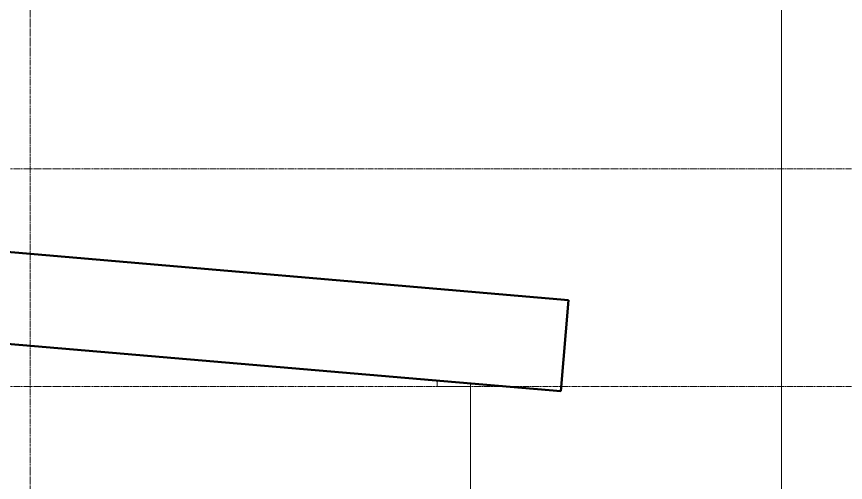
# Model space of a CAD drawing. Header units: inches. Extents: x 22 to 382261, y 22 to 371281.
# Drawn here: x 304845 to 310559, y 147408 to 150620 of the extents above; entities that cross this region are included whole.
import ezdxf

# ---------------------------------------------------------------- set-up
doc = ezdxf.new("R2010")
doc.units = ezdxf.units.IN
doc.header["$MEASUREMENT"] = 0
doc.linetypes.add('_Tracejado médio', pattern=[4, 3, -1])
doc.linetypes.add('Grid Line 1_2_', pattern=[22.225, 12.7, -3.175, 3.175, -3.175])
for name, color, linetype, lineweight in [('A-ANNO-SYMB', 150, 'Continuous', 9), ('A-FLOR-LEVL', 51, 'Continuous', 9), ('I-WALL', 2, 'Continuous', 9), ('Q-CASE', 31, 'Continuous', 9), ('S-GRID', 1, 'Continuous', 9)]:
    doc.layers.add(name, color=color, linetype=linetype, lineweight=lineweight)

# ---------------------------------------------------------------- blocks, each defined once
blk = doc.blocks.new('Casework 3 - Casework 3-482897-Left Side Elevation')
at = {"layer": 'Q-CASE', "lineweight": 50}
for p, q in [((12195, 7045.7), (-1092.1, 8184.8)), ((-1146, 7555.8), (12141, 6416.7)), ((12195, 7045.7), (12141, 6416.7))]:
    blk.add_line(p, q, dxfattribs=at)

msp = doc.modelspace()

# ---------------------------------------------------------------- linework, layer by layer
at = {"layer": 'A-ANNO-SYMB', "linetype": '_Tracejado médio'}
msp.add_line((310118.4, 141940.6), (310118.4, 159620.8), dxfattribs=at)
at = {"layer": 'A-FLOR-LEVL', "linetype": 'Grid Line 1_2_'}
for p, q in [((274645.6, 149569.4), (329824.2, 149569.4)), ((274645.6, 148069.4), (329824.2, 148069.4))]:
    msp.add_line(p, q, dxfattribs=at)
at = {"layer": 'I-WALL'}
for p, q in [((307744, 148069.4), (307744, 148109.2)), ((307744, 148069.4), (307974, 148069.4)), ((307974, 148089.5), (307974, 145991.5))]:
    msp.add_line(p, q, dxfattribs=at)
at = {"layer": 'S-GRID', "linetype": 'Grid Line 1_2_'}
msp.add_line((304939, 141169.4), (304939, 156403.7), dxfattribs=at)

# ---------------------------------------------------------------- block references
at = {"layer": 'Q-CASE', "lineweight": 50}
msp.add_blockref('Casework 3 - Casework 3-482897-Left Side Elevation', (296455.2, 141619.4), dxfattribs=at)

doc.saveas('drawing.dxf')
